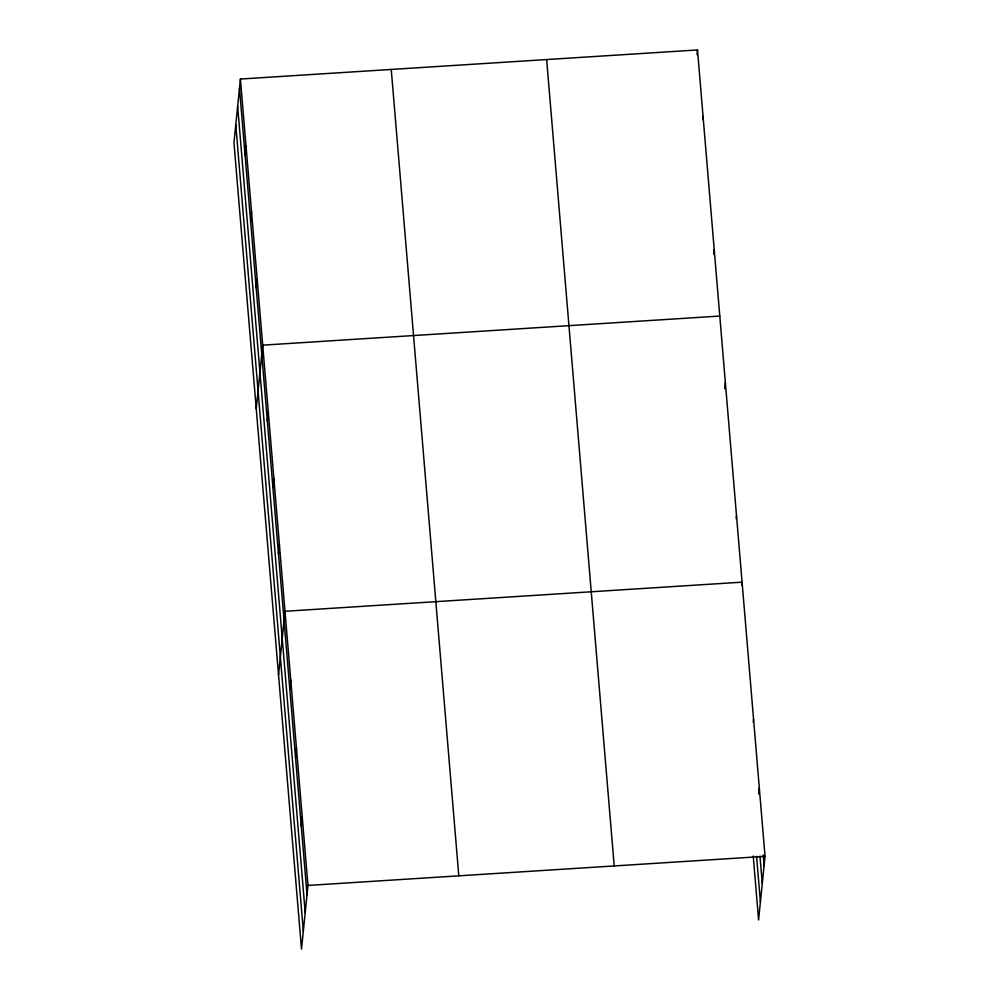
<?xml version="1.0" encoding="UTF-8"?>
<svg xmlns="http://www.w3.org/2000/svg" width="999" height="999" viewBox="0 0 999 999"><rect width="100%" height="100%" fill="white"/><g stroke="black" fill="none" stroke-linecap="round" stroke-linejoin="round"><path stroke-width="1.5" d="M240.409 79.046L233.953 142.657L301.511 949.05L307.967 885.439L240.409 79.046L697.489 49.95L765.047 856.343L758.591 919.954L753.234 855.981M245.042 154.882L245.991 145.579M250.612 221.416L251.561 212.1M256.181 287.937L257.13 278.634M256.243 408.766L262.7 345.154L719.792 316.059M267.332 420.991L268.281 411.688M272.902 487.524L273.851 478.221M278.484 554.045L279.42 544.742M278.534 674.874L285.002 611.276L742.082 582.167L741.77 585.277M289.797 689.123L290.746 679.819M295.542 757.667L296.478 748.363M301.273 826.21L302.222 816.907M697.015 54.608L697.489 49.95M702.747 119.58L703.071 116.483M713.736 254.183L714.21 249.538M724.725 388.798L725.361 382.592M736.188 518.743L736.513 515.646M753.246 722.364L753.558 719.255M758.678 794.005L759.302 787.799M307.967 885.439L765.047 856.343M763.211 854.994L764.098 865.658M759.989 856.155L762.287 883.566M756.58 856.343L760.414 902.035M546.653 59.553L614.21 865.946M391.246 69.443L458.803 875.836M239.473 88.362L307.018 894.754M237.65 106.281L305.207 912.674M235.776 124.738L303.321 931.13"/></g></svg>
